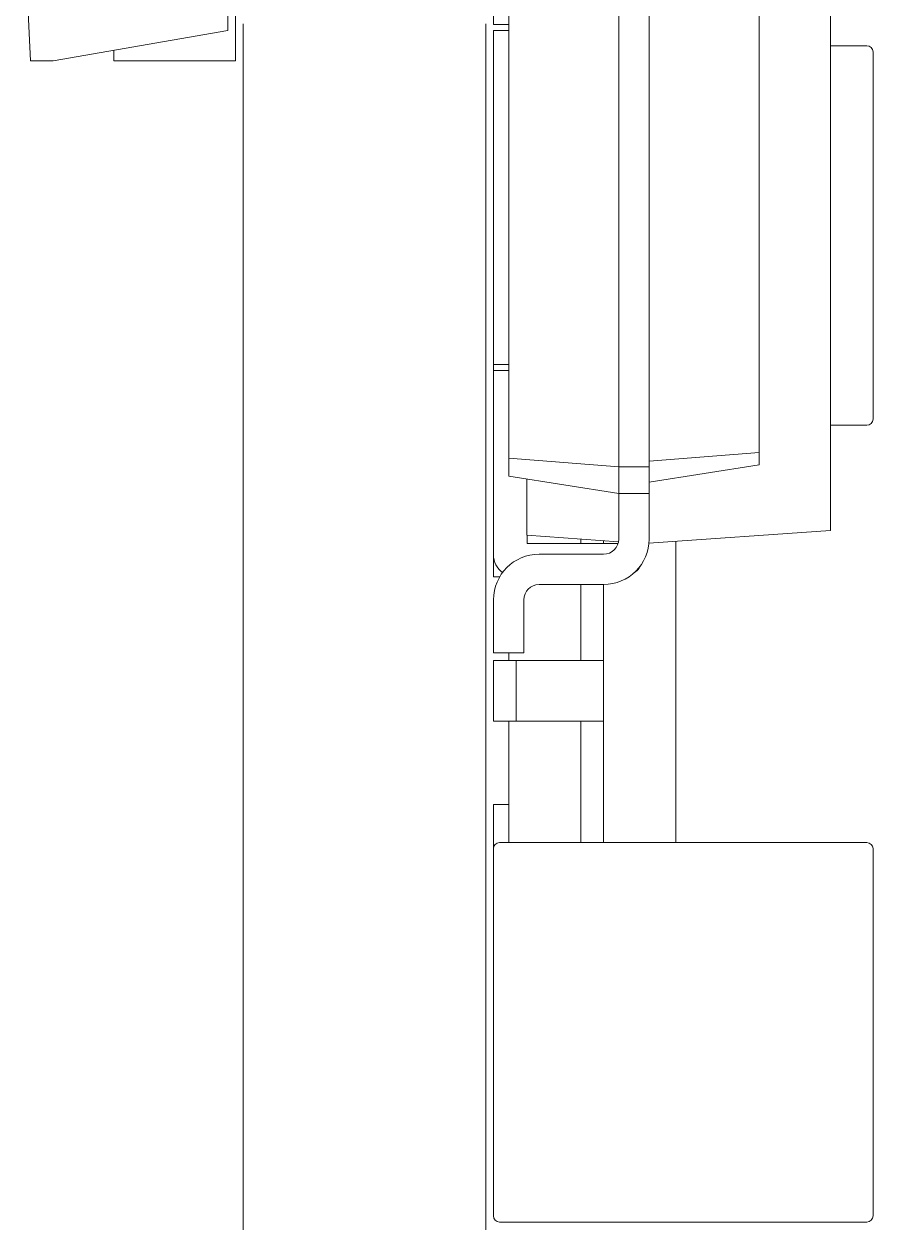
# Model space of a CAD drawing. Header units: millimetres. Extents: x 0 to 420, y 0 to 297.
# Drawn here: x 199.13 to 204.72, y 183.9 to 191.8 of the extents above; entities that cross this region are included whole.
import ezdxf

# ---------------------------------------------------------------- set-up
doc = ezdxf.new("R2010")
doc.units = ezdxf.units.MM

# ---------------------------------------------------------------- blocks, each defined once
blk = doc.blocks.new('A$Cca01fdc4')
at = {"color": 0, "linetype": 'Continuous', "lineweight": 0, "extrusion": (0, 1, 0)}
for p, q in [((99.5, 3.87), (99.5, 4.11)), ((99.54, 4.15), (101.96, 4.15)), ((102, 3.87), (102, 4.11)), ((104.75, 1.69), (104.75, 4.11)), ((104.79, 4.15), (107.21, 4.15)), ((107.25, 1.69), (107.25, 4.11)), ((98.3058, 3.87), (102.6942, 3.87)), ((102.7783, 2.6737), (102.6942, 3.87)), ((102.1801, 3.4), (98.8199, 3.4)), ((102.2602, 3.4), (102.1801, 3.4)), ((102.2375, 2.675), (102.1801, 3.4)), ((102.375, 2.675), (102.2602, 3.4)), ((104.75, 2.85), (102.7659, 2.85)), ((102.275, 2.675), (98.725, 2.675)), ((102.45, 2.675), (102.275, 2.675)), ((102.275, 2.475), (102.275, 2.675)), ((102.45, 2.475), (102.45, 2.675)), ((102.75, 2.675), (102.45, 2.675)), ((102.275, 2.475), (98.725, 2.475)), ((102.2176, 1.75), (102.275, 2.475)), ((102.45, 2.475), (102.275, 2.475)), ((102.3352, 1.75), (102.45, 2.475)), ((102.45, 2.475), (102.75, 2.475)), ((102.7253, 1.87), (102.7677, 2.4734)), ((102.78, 1.8722), (102.78, 2.4704)), ((102.78, 2.375), (102.7607, 2.375)), ((102.85, 2.375), (102.85, 1.95)), ((103.55, 2.375), (103.05, 2.375)), ((103.05, 1.95), (103.05, 2.375)), ((103.55, 2.375), (103.55, 2.125)), ((103.95, 2.375), (103.55, 2.375)), ((104.75, 2.375), (103.95, 2.375)), ((103.95, 2.375), (103.95, 2.125)), ((102.78, 2.225), (102.7502, 2.225)), ((103.55, 2.225), (103.05, 2.225)), ((104.75, 2.225), (103.95, 2.225)), ((103.55, 1.9), (103.55, 2.125)), ((103.95, 1.9), (103.95, 2.125)), ((103.55, 1.8), (103.55, 1.9)), ((103.95, 1.8), (103.95, 1.9)), ((102.3542, 1.87), (102.7253, 1.87)), ((102.78, 1.8722), (102.7254, 1.8722)), ((103.5, 1.85), (103.15, 1.85)), ((103.5, 1.65), (103.5, 1.85)), ((102.2176, 1.75), (98.7824, 1.75)), ((99.36, 1.65), (99.36, 1.75)), ((99.4, 1.65), (99.4, 1.75)), ((101.6, 1.65), (101.6, 1.75)), ((101.64, 1.65), (101.64, 1.75)), ((102.3352, 1.75), (102.2176, 1.75)), ((103.55, 1.75), (103.5, 1.75)), ((103.55, 1.65), (103.55, 1.8)), ((103.95, 1.8), (103.55, 1.8)), ((103.95, 1.65), (103.95, 1.8)), ((104.75, 1.75), (103.95, 1.75)), ((104.5, 1.65), (104.5, 1.75)), ((103, 1.65), (103, 1.6902)), ((99.36, 1.65), (98.1467, 1.65)), ((108.204, 1.6), (99.3566, 1.6)), ((99.4, 1.65), (101.6, 1.65)), ((101.6, 1.65), (101.64, 1.65)), ((102.8533, 1.65), (101.64, 1.65)), ((102.8533, 1.65), (103, 1.65)), ((103.15, 1.65), (103.5, 1.65)), ((103.95, 1.65), (103.55, 1.65)), ((104.5, 1.65), (104.79, 1.65)), ((104.79, 1.65), (107.21, 1.65)), ((108.204, 0), (99.3566, 0)), ((98.8, -0.05), (99.6, -0.05)), ((99.6, -0.05), (99.6, -0.6)), ((99.4, -0.1), (99.24, -0.1)), ((99.6, -1.25), (99.4, -0.1)), ((99.6, -0.85), (99.6, -0.6)), ((99.6, -0.85), (99.5304, -0.85)), ((99.6, -1.4), (99.6, -1.25)), ((98.74, -1.443), (99.6, -1.4))]:
    blk.add_line(p, q, dxfattribs=at)
at = {"color": 0, "linetype": 'Continuous', "lineweight": 0, "extrusion": (0, 0, -1)}
for centre, radius, start, end in [((-99.54, 4.11), 0.04, 0, 90), ((-104.79, 4.11), 0.04, 0, 90), ((-102.75, 2.375), 0.1, 90, 180), ((-103.15, 1.95), 0.1, 270, 360), ((-102.8533, 1.7967), 0.1467, 216.60831, 270), ((-107.21, 1.69), 0.04, 180, 270)]:
    blk.add_arc(centre, radius, start, end, dxfattribs=at)
at = {"color": 0, "linetype": 'Continuous', "lineweight": 0}
for centre, radius, start, end in [((101.96, 4.11), 0.04, 0, 90), ((107.21, 4.11), 0.04, 0, 90), ((102.75, 2.375), 0.3, 360, 90), ((102.8533, 2.4923), 0.1467, 32.42503, 64.84024), ((103.15, 1.95), 0.3, 180, 270), ((104.79, 1.69), 0.04, 180, 270)]:
    blk.add_arc(centre, radius, start, end, dxfattribs=at)

msp = doc.modelspace()

# ---------------------------------------------------------------- block references
at = {"rotation": 270}
msp.add_blockref('A$Cca01fdc4', (200.5712, 291.1517), dxfattribs=at)

doc.saveas('drawing.dxf')
